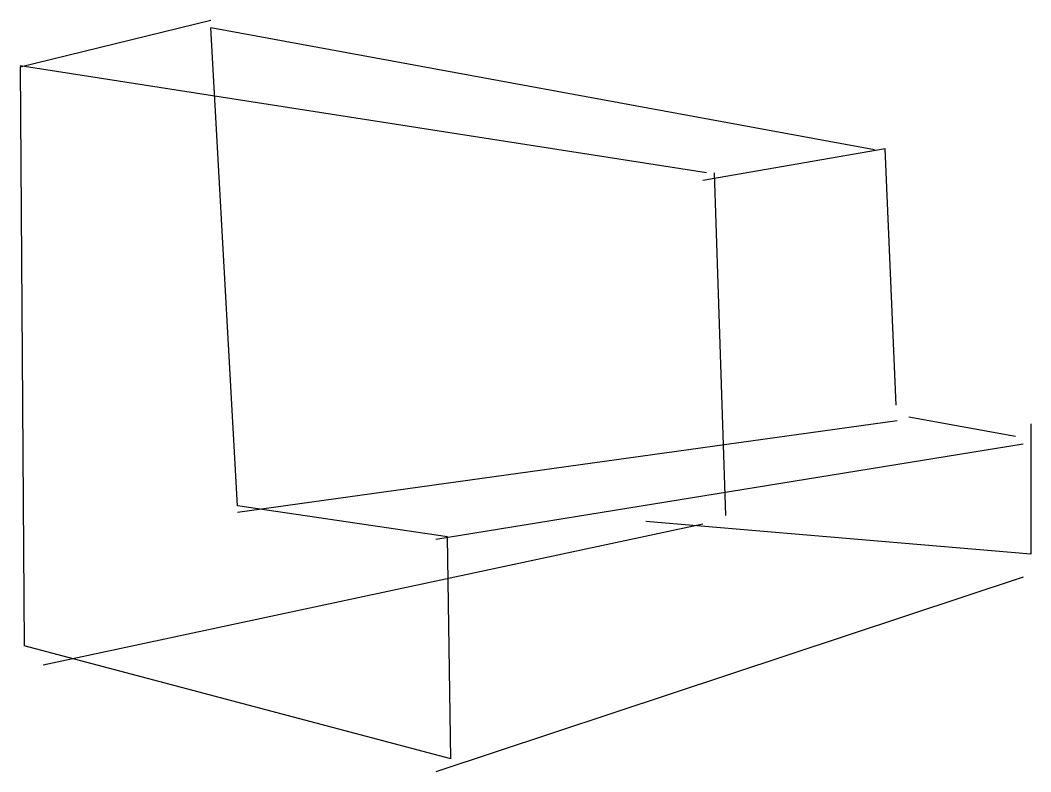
# Model space of a CAD drawing. Header units: metres. Extents: x -161 to 104, y -198 to -1.
import ezdxf

# ---------------------------------------------------------------- set-up
doc = ezdxf.new("R2010")
doc.units = ezdxf.units.M

msp = doc.modelspace()

# ---------------------------------------------------------------- linework, layer by layer
at = {"layer": 'Capa_por_defecto', "color": 0}
for p, q in [((-160.979098, -13.239779), (-111, -1)), ((63, -35), (-111, -3)), ((-104.039419, -128.290456), (-111, -3)), ((19, -41), (-161, -13)), ((-160.979098, -13.239779), (-160, -165)), ((65.79597, -34.687657), (18, -43)), ((68.676993, -101.911529), (65.79597, -34.687657)), ((21, -41), (23.9299, -130.850269)), ((69, -106), (-104, -130)), ((72, -105), (100, -110)), ((104, -106.829114), (104, -141)), ((-52, -137), (102, -112)), ((-48.989717, -136.445968), (-104.039419, -128.290456)), ((104, -141), (3.076923, -132.384615)), ((-155, -170), (18, -133)), ((-48.081633, -194.563342), (-48.989717, -136.445968)), ((102, -147), (-52, -198)), ((-48.081633, -194.563342), (-160, -165))]:
    msp.add_line(p, q, dxfattribs=at)

doc.saveas('drawing.dxf')
